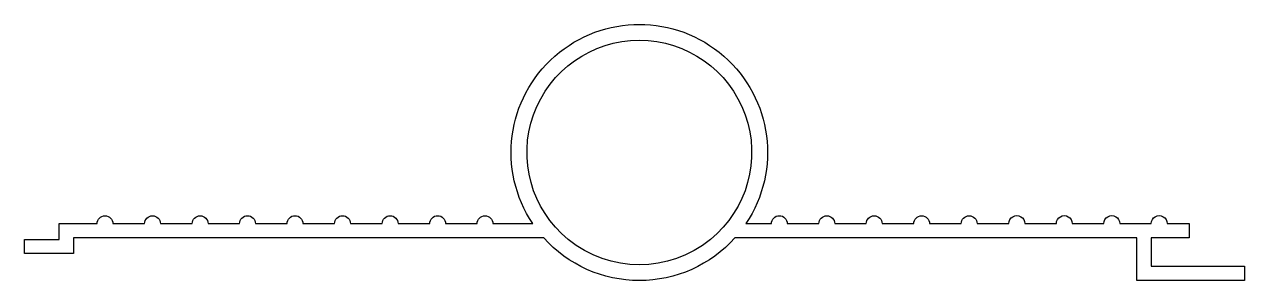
# Model space of a CAD drawing. Extents: x 120.6 to 197.7, y 231.6 to 247.8.
import ezdxf

# ---------------------------------------------------------------- set-up
doc = ezdxf.new("R2010")
doc.units = 0
doc.layers.add('ANA', color=220, linetype='CONTINUOUS')

msp = doc.modelspace()

# ---------------------------------------------------------------- linework, layer by layer
at = {"layer": 'ANA', "color": 220}
for points in [[(168.787, 235.166), (170.786, 235.166, -0.995467), (171.786, 235.166), (173.785, 235.166, -0.995467), (174.785, 235.166), (176.784, 235.166, -0.995467), (177.784, 235.166), (179.782, 235.166, -0.995467), (180.782, 235.166), (182.797, 235.166, -1.006046), (183.797, 235.166), (185.796, 235.166, -1.006046), (186.796, 235.166), (188.795, 235.166, -1.006046), (189.795, 235.166), (191.794, 235.166, -1.006046), (192.794, 235.166), (194.188, 235.166), (194.188, 234.266), (191.788, 234.266), (191.788, 232.466), (197.688, 232.466), (197.688, 231.566), (190.888, 231.566), (190.888, 234.266), (165.484, 234.266, -0.447617), (153.402, 234.266), (123.688, 234.266), (123.688, 233.266), (120.588, 233.266), (120.588, 234.166), (122.788, 234.166), (122.788, 235.166), (125.181, 235.166, -0.991347), (126.181, 235.166), (128.186, 235.166, -0.991347), (129.185, 235.166), (131.19, 235.166, -0.991347), (132.19, 235.166), (134.183, 235.166, -0.999523), (135.183, 235.166), (137.187, 235.166, -0.999523), (138.187, 235.166), (140.191, 235.166, -0.999523), (141.191, 235.166), (143.195, 235.166, -0.999523), (144.195, 235.166), (146.199, 235.166, -0.999523), (147.199, 235.166), (149.19, 235.166, -0.995768), (150.19, 235.166), (152.705, 235.166, -1.869475), (166.181, 235.166), (167.787, 235.166, -0.999095)], [(163.938, 234.166), (163.938, 234.166, -0.356857), (154.948, 234.166), (154.948, 234.166, -2.802243)]]:
    msp.add_lwpolyline(points, format="xyb", close=True, dxfattribs=at)

doc.saveas('drawing.dxf')
